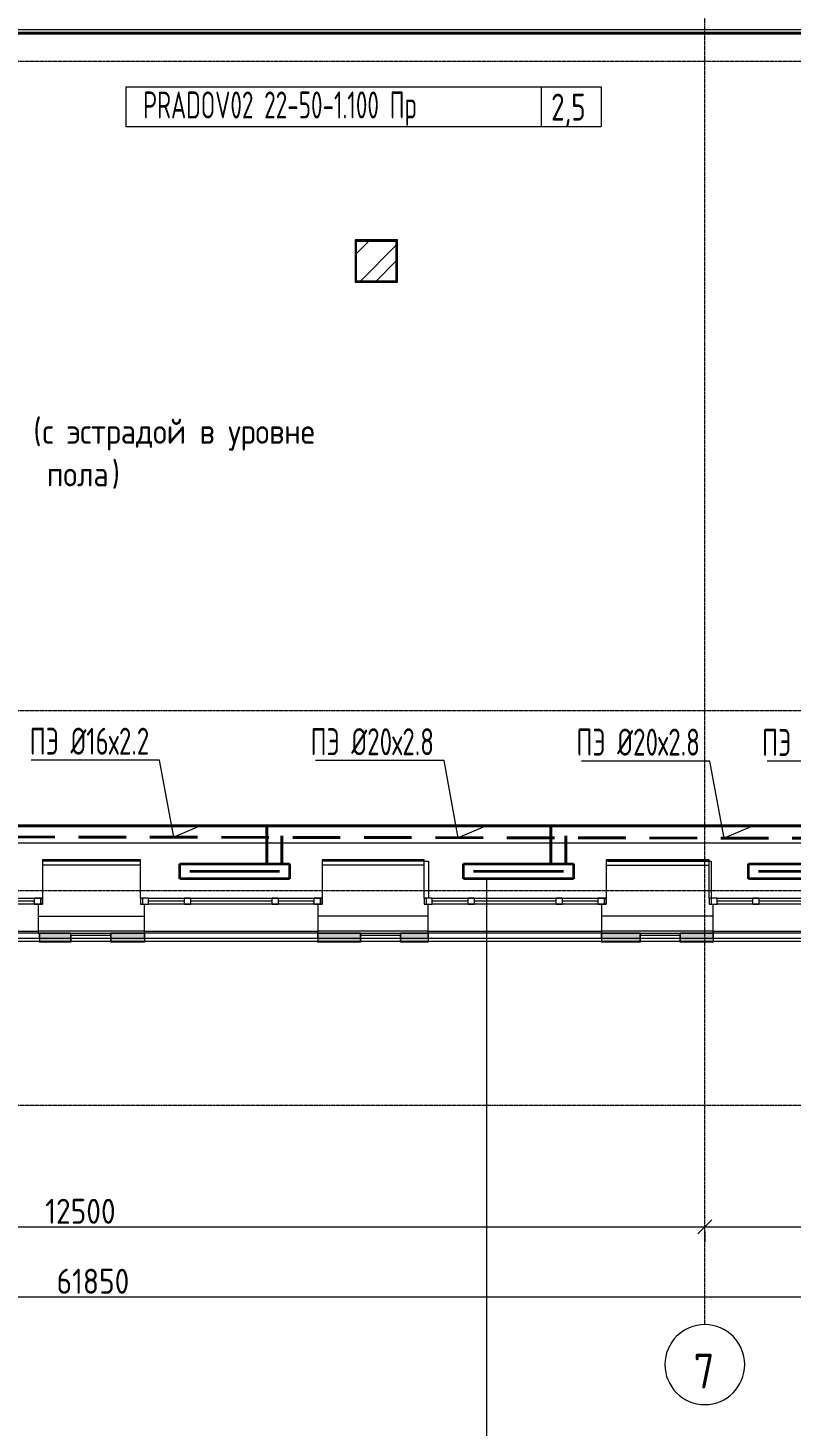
# Model space of a CAD drawing. Header units: millimetres. Extents: x -3929 to 624051, y 52832 to 514950.
# Drawn here: x 194823 to 202462, y 407004 to 420997 of the extents above; entities that cross this region are included whole.
import ezdxf
from ezdxf import colors
from ezdxf.entities.mleader import LeaderData, LeaderLine
from ezdxf.enums import TextEntityAlignment as Align
from ezdxf.math import Vec2, Vec3

# ---------------------------------------------------------------- set-up
doc = ezdxf.new("R2010")
doc.units = ezdxf.units.MM
doc.linetypes.add('ADSK_Линия сетки', pattern=[25, 20, -2.5, 0, -2.5])
doc.linetypes.add('Hidden', pattern=[7.14375, 4.7625, -2.38125])
for name, color, linetype, lineweight in [('_ Окна', 7, 'Continuous', 9), ('Марки помещений', 7, 'Continuous', 20), ('Несущие колонны', 7, 'Continuous', 18), ('ОВ-О-Оборудование', 32, 'Continuous', 35), ('ОВ-ТЕКСТ', 7, 'Continuous', 25), ('Ограждение', 7, 'Continuous', 9), ('Окна', 7, 'Continuous', 9), ('Оси', 253, 'Continuous', 9), ('Перекрытие', 7, 'Continuous', 18), ('Размеры', 7, 'Continuous', 9), ('Стены наружные', 7, 'Continuous', 18), ('Стены несущие', 7, 'Continuous', 30), ('Стены отделка', 7, 'Continuous', 30), ('Стены перегородки', 7, 'Continuous', 30), ('Стены штриховка', 7, 'Continuous', 9)]:
    doc.layers.add(name, color=color, linetype=linetype, lineweight=lineweight)
for name, color, linetype in [('ПРИБОРЫ', 3, 'Continuous'), ('статистика приборов', 252, 'Continuous'), ('стояки', 7, 'Continuous')]:
    doc.layers.add(name, color=color, linetype=linetype)
doc.layers.add('т11.1', color=1, linetype='Continuous', true_color=0xff0000)
doc.layers.add('т21.1', color=5, linetype='Continuous', true_color=0x0000ff)
doc.styles.add('GOST Common', font='GOST_Common.ttf', dxfattribs={"width": 0.9, "height": 350})
doc.styles.add('GOST Common_1', font='GOST_Common.ttf', dxfattribs={"width": 0.9, "height": 250})
doc.styles.add('GOST Common_2', font='GOST_Common.ttf', dxfattribs={"width": 0.9, "height": 250})
doc.styles.add('СТИЛЬ', font='simplex.shx', dxfattribs={"width": 0.65})

# ---------------------------------------------------------------- blocks, each defined once
blk = doc.blocks.new('_Oblique')
at = {"color": 0, "linetype": 'ByBlock', "lineweight": -2}
blk.add_line((-0.5, -0.5), (0.5, 0.5), dxfattribs=at)
blk = doc.blocks.new('4 этаж')
at = {"layer": 'Ограждение', "lineweight": 0, "transparency": 33554432}
for points in [[(385967, 1636), (385991, 1636), (385991, 1722), (385677, 1722), (385677, 1636)], [(386391, 1636), (386728, 1636), (386728, 1722), (386391, 1722), (386391, 1638)], [(388463, 1636), (388891, 1636), (388891, 1722), (388463, 1722), (388463, 1638)], [(391305, 1636), (391691, 1636), (391691, 1722), (391305, 1722), (391305, 1638)], [(392420, 1636), (392420, 1722), (392091, 1722), (392091, 1636), (392138, 1636)], [(385677, 1630), (385991, 1630), (385991, 1632), (385677, 1632)], [(392091, 1630), (392420, 1630), (392420, 1632), (392091, 1632)]]:
    blk.add_hatch(color=253, dxfattribs=at).paths.add_polyline_path(points)
h = blk.add_hatch(color=253, dxfattribs=at)
h.paths.add_polyline_path([(389570, 1630), (389570, 1630), (389291, 1630)])
h.paths.add_polyline_path([(389291, 1636), (389570, 1636), (389570, 1722), (389291, 1722), (389291, 1638)])
h = blk.add_hatch(color=253, dxfattribs=at)
h.paths.add_polyline_path([(386391, 1630), (386728, 1630), (386728, 1632), (386391, 1632)])
h.paths.add_polyline_path([(386728, 1634), (386728, 1635), (386391, 1634)])
h = blk.add_hatch(color=253, dxfattribs=at)
h.paths.add_polyline_path([(388463, 1630), (388891, 1630), (388891, 1632), (388463, 1632)])
h.paths.add_polyline_path([(388891, 1634), (388891, 1635), (388463, 1634)])
h = blk.add_hatch(color=253, dxfattribs=at)
h.paths.add_polyline_path([(389291, 1630), (389570, 1630), (389570, 1632), (389291, 1632)])
h.paths.add_polyline_path([(389570, 1634), (389570, 1635), (389291, 1634)])
h = blk.add_hatch(color=253, dxfattribs=at)
h.paths.add_polyline_path([(391305, 1630), (391691, 1630), (391691, 1632), (391305, 1632)])
h.paths.add_polyline_path([(391691, 1634), (391691, 1635), (391305, 1634)])
at = {"layer": '_ Окна', "color": 253, "lineweight": 0}
for p, q in [((385628, 2043), (385268, 2043)), ((385628, 2013), (385628, 2073)), ((385628, 2073), (385708, 2073)), ((385708, 2013), (385628, 2013)), ((385688, 2073), (385688, 2013)), ((385708, 2073), (385708, 2013)), ((386768, 2073), (386688, 2073)), ((386688, 2073), (386688, 2013)), ((386688, 2013), (386768, 2013)), ((386708, 2073), (386708, 2013)), ((386768, 2013), (386768, 2073)), ((387128, 2043), (386768, 2043)), ((387128, 2013), (387128, 2073)), ((387128, 2073), (387188, 2073)), ((387188, 2013), (387128, 2013)), ((387188, 2073), (387188, 2013)), ((388008, 2043), (387188, 2043)), ((388008, 2013), (388008, 2073)), ((388008, 2073), (388068, 2073)), ((388068, 2013), (388008, 2013)), ((388068, 2073), (388068, 2013)), ((388428, 2043), (388068, 2043)), ((388428, 2013), (388428, 2073)), ((388428, 2073), (388508, 2073)), ((388508, 2013), (388428, 2013)), ((388488, 2073), (388488, 2013)), ((388508, 2073), (388508, 2013)), ((389610, 2073), (389530, 2073)), ((389530, 2073), (389530, 2013)), ((389530, 2013), (389610, 2013)), ((389550, 2073), (389550, 2013)), ((389610, 2013), (389610, 2073)), ((389970, 2043), (389610, 2043)), ((389970, 2013), (389970, 2073)), ((389970, 2073), (390030, 2073)), ((390030, 2013), (389970, 2013)), ((390030, 2073), (390030, 2013)), ((390850, 2043), (390030, 2043)), ((390850, 2013), (390850, 2073)), ((390850, 2073), (390910, 2073)), ((390910, 2013), (390850, 2013)), ((390910, 2073), (390910, 2013)), ((391270, 2043), (390910, 2043)), ((391270, 2013), (391270, 2073)), ((391270, 2073), (391350, 2073)), ((391350, 2013), (391270, 2013)), ((391330, 2073), (391330, 2013)), ((391350, 2073), (391350, 2013)), ((392460, 2073), (392380, 2073)), ((392380, 2073), (392380, 2013)), ((392380, 2013), (392460, 2013)), ((392400, 2073), (392400, 2013)), ((392460, 2013), (392460, 2073)), ((392820, 2043), (392460, 2043)), ((392820, 2013), (392820, 2073)), ((392820, 2073), (392880, 2073)), ((392880, 2013), (392820, 2013)), ((392880, 2073), (392880, 2013)), ((393700, 2043), (392880, 2043))]:
    blk.add_line(p, q, dxfattribs=at)
at = {"layer": 'Несущие колонны', "color": 253, "lineweight": 0}
for p, q in [((388849, 8648), (389249, 8648)), ((388849, 8248), (388849, 8648)), ((389249, 8648), (388849, 8648)), ((388849, 8648), (388849, 8248)), ((389249, 8648), (389249, 8248)), ((389249, 8248), (389249, 8648)), ((389249, 8248), (388849, 8248)), ((388849, 8248), (389249, 8248))]:
    blk.add_line(p, q, dxfattribs=at)
at = {"layer": 'Несущие колонны', "color": 253, "linetype": 'Continuous', "lineweight": 0}
for p, q in [((388849, 8521), (388976, 8648)), ((388890, 8248), (389249, 8606)), ((389047, 8248), (389249, 8449))]:
    blk.add_line(p, q, dxfattribs=at)
at = {"layer": 'Ограждение', "color": 253, "lineweight": 0}
for p, q in [((385677, 1722), (385677, 1723)), ((385677, 1722), (385677, 1673)), ((385677, 1673), (385677, 1722)), ((385991, 1722), (385677, 1722)), ((385991, 1722), (385677, 1722)), ((385991, 1703), (385991, 1722)), ((385991, 1703), (385991, 1630)), ((385991, 1632), (385991, 1703)), ((386391, 1722), (386391, 1703)), ((386728, 1722), (386391, 1722)), ((386728, 1722), (386391, 1722)), ((386391, 1703), (386391, 1632)), ((386391, 1630), (386391, 1703)), ((386717, 1723), (386728, 1723)), ((386728, 1723), (386728, 1722)), ((386728, 1722), (386728, 1673)), ((386728, 1673), (386728, 1722)), ((388463, 1722), (388463, 1723)), ((388463, 1723), (388477, 1723)), ((388463, 1722), (388463, 1673)), ((388463, 1673), (388463, 1722)), ((388891, 1722), (388463, 1722)), ((388891, 1722), (388463, 1722)), ((388891, 1703), (388891, 1722)), ((388891, 1703), (388891, 1630)), ((388891, 1632), (388891, 1703)), ((389291, 1722), (389291, 1703)), ((389570, 1722), (389291, 1722)), ((389570, 1722), (389291, 1722)), ((389291, 1703), (389291, 1632)), ((389291, 1630), (389291, 1703)), ((389570, 1723), (389570, 1722)), ((389570, 1722), (389570, 1673)), ((389570, 1673), (389570, 1722)), ((391305, 1722), (391305, 1723)), ((391305, 1722), (391305, 1673)), ((391305, 1673), (391305, 1722)), ((391691, 1722), (391305, 1722)), ((391691, 1722), (391305, 1722)), ((391691, 1703), (391691, 1722)), ((391691, 1703), (391691, 1630)), ((391691, 1632), (391691, 1703)), ((392091, 1722), (392091, 1703)), ((392420, 1722), (392091, 1722)), ((392420, 1722), (392091, 1722)), ((392091, 1703), (392091, 1632)), ((392091, 1630), (392091, 1703)), ((392420, 1723), (392420, 1722)), ((392420, 1722), (392420, 1673)), ((392420, 1673), (392420, 1722)), ((385677, 1638), (385677, 1632)), ((385677, 1630), (385677, 1638)), ((385677, 1632), (385677, 1636)), ((385677, 1636), (385677, 1635)), ((385991, 1636), (385677, 1636)), ((385677, 1635), (385677, 1632)), ((385677, 1632), (385677, 1635)), ((385677, 1635), (385677, 1632)), ((385991, 1635), (385677, 1635)), ((385677, 1632), (385677, 1634)), ((385677, 1634), (385677, 1634)), ((385677, 1634), (385677, 1632)), ((385991, 1634), (385677, 1634)), ((385991, 1634), (385677, 1634)), ((385677, 1632), (385677, 1632)), ((385677, 1630), (385677, 1632)), ((385677, 1632), (385677, 1630)), ((385991, 1632), (385677, 1632)), ((385991, 1632), (385677, 1632)), ((385991, 1632), (385677, 1632)), ((385677, 1631), (385677, 1630)), ((385991, 1631), (385677, 1631)), ((385991, 1630), (385677, 1630)), ((385991, 1630), (385677, 1630)), ((385991, 1635), (385991, 1636)), ((385991, 1636), (385991, 1632)), ((385991, 1632), (385991, 1635)), ((385991, 1635), (385991, 1632)), ((385991, 1632), (385991, 1635)), ((385991, 1632), (385991, 1634)), ((385991, 1634), (385991, 1634)), ((385991, 1634), (385991, 1632)), ((385991, 1630), (385991, 1632)), ((385991, 1632), (385991, 1630)), ((385991, 1632), (385991, 1632)), ((385991, 1630), (385991, 1631)), ((386391, 1632), (386391, 1636)), ((386391, 1636), (386391, 1635)), ((386728, 1636), (386391, 1636)), ((386391, 1635), (386391, 1632)), ((386391, 1632), (386391, 1635)), ((386391, 1635), (386391, 1632)), ((386728, 1635), (386391, 1635)), ((386391, 1632), (386391, 1634)), ((386391, 1634), (386391, 1634)), ((386391, 1634), (386391, 1632)), ((386728, 1634), (386391, 1634)), ((386728, 1634), (386391, 1634)), ((386391, 1632), (386391, 1632)), ((386391, 1630), (386391, 1632)), ((386391, 1632), (386391, 1630)), ((386728, 1632), (386391, 1632)), ((386728, 1632), (386391, 1632)), ((386728, 1632), (386391, 1632)), ((386391, 1631), (386391, 1630)), ((386728, 1631), (386391, 1631)), ((386728, 1630), (386391, 1630)), ((386728, 1630), (386391, 1630)), ((386728, 1638), (386728, 1630)), ((386728, 1632), (386728, 1638)), ((386728, 1635), (386728, 1636)), ((386728, 1636), (386728, 1632)), ((386728, 1632), (386728, 1635)), ((386728, 1635), (386728, 1632)), ((386728, 1632), (386728, 1635)), ((386728, 1632), (386728, 1634)), ((386728, 1634), (386728, 1634)), ((386728, 1634), (386728, 1632)), ((386728, 1630), (386728, 1632)), ((386728, 1632), (386728, 1630)), ((386728, 1632), (386728, 1632)), ((386728, 1630), (386728, 1631)), ((388463, 1638), (388463, 1632)), ((388463, 1630), (388463, 1638)), ((388463, 1632), (388463, 1636)), ((388463, 1636), (388463, 1635)), ((388891, 1636), (388463, 1636)), ((388463, 1635), (388463, 1632)), ((388463, 1632), (388463, 1635)), ((388463, 1635), (388463, 1632)), ((388891, 1635), (388463, 1635)), ((388463, 1632), (388463, 1634)), ((388463, 1634), (388463, 1634)), ((388463, 1634), (388463, 1632)), ((388891, 1634), (388463, 1634)), ((388891, 1634), (388463, 1634)), ((388463, 1632), (388463, 1632)), ((388463, 1630), (388463, 1632)), ((388463, 1632), (388463, 1630)), ((388891, 1632), (388463, 1632)), ((388891, 1632), (388463, 1632)), ((388891, 1632), (388463, 1632)), ((388463, 1631), (388463, 1630)), ((388891, 1631), (388463, 1631)), ((388891, 1630), (388463, 1630)), ((388891, 1630), (388463, 1630)), ((388891, 1635), (388891, 1636)), ((388891, 1636), (388891, 1632)), ((388891, 1632), (388891, 1635)), ((388891, 1635), (388891, 1632)), ((388891, 1632), (388891, 1635)), ((388891, 1632), (388891, 1634)), ((388891, 1634), (388891, 1634)), ((388891, 1634), (388891, 1632)), ((388891, 1630), (388891, 1632)), ((388891, 1632), (388891, 1630)), ((388891, 1632), (388891, 1632)), ((388891, 1630), (388891, 1631)), ((389291, 1632), (389291, 1636)), ((389291, 1636), (389291, 1635)), ((389570, 1636), (389291, 1636)), ((389291, 1635), (389291, 1632)), ((389291, 1632), (389291, 1635)), ((389291, 1635), (389291, 1632)), ((389570, 1635), (389291, 1635)), ((389291, 1632), (389291, 1634)), ((389291, 1634), (389291, 1634)), ((389291, 1634), (389291, 1632)), ((389570, 1634), (389291, 1634)), ((389570, 1634), (389291, 1634)), ((389291, 1632), (389291, 1632)), ((389291, 1630), (389291, 1632)), ((389291, 1632), (389291, 1630)), ((389570, 1632), (389291, 1632)), ((389570, 1632), (389291, 1632)), ((389570, 1632), (389291, 1632)), ((389291, 1631), (389291, 1630)), ((389570, 1631), (389291, 1631)), ((389570, 1630), (389291, 1630)), ((389570, 1630), (389291, 1630)), ((389570, 1638), (389570, 1630)), ((389570, 1632), (389570, 1638)), ((389570, 1635), (389570, 1636)), ((389570, 1636), (389570, 1632)), ((389570, 1632), (389570, 1635)), ((389570, 1635), (389570, 1632)), ((389570, 1632), (389570, 1635)), ((389570, 1632), (389570, 1634)), ((389570, 1634), (389570, 1634)), ((389570, 1634), (389570, 1632)), ((389570, 1630), (389570, 1632)), ((389570, 1632), (389570, 1630)), ((389570, 1632), (389570, 1632)), ((389570, 1630), (389570, 1631)), ((391305, 1638), (391305, 1632)), ((391305, 1630), (391305, 1638)), ((391305, 1632), (391305, 1636)), ((391305, 1636), (391305, 1635)), ((391691, 1636), (391305, 1636)), ((391305, 1635), (391305, 1632)), ((391305, 1632), (391305, 1635)), ((391305, 1635), (391305, 1632)), ((391691, 1635), (391305, 1635)), ((391305, 1632), (391305, 1634)), ((391305, 1634), (391305, 1634)), ((391305, 1634), (391305, 1632)), ((391691, 1634), (391305, 1634)), ((391691, 1634), (391305, 1634)), ((391305, 1632), (391305, 1632)), ((391305, 1630), (391305, 1632)), ((391305, 1632), (391305, 1630)), ((391691, 1632), (391305, 1632)), ((391691, 1632), (391305, 1632)), ((391691, 1632), (391305, 1632)), ((391305, 1631), (391305, 1630)), ((391691, 1631), (391305, 1631)), ((391691, 1630), (391305, 1630)), ((391691, 1630), (391305, 1630)), ((391691, 1635), (391691, 1636)), ((391691, 1636), (391691, 1632)), ((391691, 1632), (391691, 1635)), ((391691, 1635), (391691, 1632)), ((391691, 1632), (391691, 1635)), ((391691, 1632), (391691, 1634)), ((391691, 1634), (391691, 1634)), ((391691, 1634), (391691, 1632)), ((391691, 1630), (391691, 1632)), ((391691, 1632), (391691, 1630)), ((391691, 1632), (391691, 1632)), ((391691, 1630), (391691, 1631)), ((392091, 1632), (392091, 1636)), ((392091, 1636), (392091, 1635)), ((392420, 1636), (392091, 1636)), ((392091, 1635), (392091, 1632)), ((392091, 1632), (392091, 1635)), ((392091, 1635), (392091, 1632)), ((392420, 1635), (392091, 1635)), ((392091, 1632), (392091, 1634)), ((392091, 1634), (392091, 1634)), ((392091, 1634), (392091, 1632)), ((392420, 1634), (392091, 1634)), ((392420, 1634), (392091, 1634)), ((392091, 1632), (392091, 1632)), ((392091, 1630), (392091, 1632)), ((392091, 1632), (392091, 1630)), ((392420, 1632), (392091, 1632)), ((392420, 1632), (392091, 1632)), ((392420, 1632), (392091, 1632)), ((392091, 1631), (392091, 1630)), ((392420, 1631), (392091, 1631)), ((392420, 1630), (392091, 1630)), ((392420, 1630), (392091, 1630)), ((392420, 1638), (392420, 1630)), ((392420, 1632), (392420, 1638)), ((392420, 1635), (392420, 1636)), ((392420, 1636), (392420, 1632)), ((392420, 1632), (392420, 1635)), ((392420, 1635), (392420, 1632)), ((392420, 1632), (392420, 1635)), ((392420, 1632), (392420, 1634)), ((392420, 1634), (392420, 1634)), ((392420, 1634), (392420, 1632)), ((392420, 1630), (392420, 1632)), ((392420, 1632), (392420, 1630)), ((392420, 1632), (392420, 1632)), ((392420, 1630), (392420, 1631))]:
    blk.add_line(p, q, dxfattribs=at)
at = {"layer": 'Окна', "color": 253, "lineweight": 0}
for p, q in [((385268, 2073), (385628, 2073)), ((385628, 2013), (385268, 2013)), ((385708, 2073), (385628, 2073)), ((385628, 2013), (385708, 2013)), ((385708, 2013), (385708, 2073)), ((386768, 2073), (386688, 2073)), ((386688, 2073), (386688, 2013)), ((386688, 2013), (386768, 2013)), ((386768, 2073), (387128, 2073)), ((387128, 2013), (386768, 2013)), ((387188, 2073), (387128, 2073)), ((387128, 2013), (387188, 2013)), ((387188, 2073), (388008, 2073)), ((388008, 2013), (387188, 2013)), ((388068, 2073), (388008, 2073)), ((388008, 2013), (388068, 2013)), ((388068, 2073), (388428, 2073)), ((388428, 2013), (388068, 2013)), ((388508, 2073), (388428, 2073)), ((388428, 2013), (388508, 2013)), ((388508, 2013), (388508, 2073)), ((389610, 2073), (389530, 2073)), ((389530, 2073), (389530, 2013)), ((389530, 2013), (389610, 2013)), ((389610, 2073), (389970, 2073)), ((389970, 2013), (389610, 2013)), ((390030, 2073), (389970, 2073)), ((389970, 2013), (390030, 2013)), ((390030, 2073), (390850, 2073)), ((390850, 2013), (390030, 2013)), ((390910, 2073), (390850, 2073)), ((390850, 2013), (390910, 2013)), ((390910, 2073), (391270, 2073)), ((391270, 2013), (390910, 2013)), ((391350, 2073), (391270, 2073)), ((391270, 2013), (391350, 2013)), ((391350, 2013), (391350, 2073)), ((392460, 2073), (392380, 2073)), ((392380, 2073), (392380, 2013)), ((392380, 2013), (392460, 2013)), ((392460, 2073), (392820, 2073)), ((392820, 2013), (392460, 2013)), ((392880, 2073), (392820, 2073)), ((392820, 2013), (392880, 2013)), ((392880, 2073), (393700, 2073)), ((393700, 2013), (392880, 2013))]:
    blk.add_line(p, q, dxfattribs=at)
at = {"layer": 'Оси', "color": 253, "linetype": 'ADSK_Линия сетки', "lineweight": 0}
for p, q in [((392338, -2196), (392338, 46378)), ((351674, 10450), (417904, 10450)), ((351674, 3950), (417904, 3950)), ((351674, 2150), (417793, 2150)), ((351674, 0), (417793, 0))]:
    blk.add_line(p, q, dxfattribs=at)
at = {"layer": 'Оси', "color": 253, "lineweight": 0}
for start, end in [(0, 180), (180, 0)]:
    blk.add_arc((392338, -2596), 400, start, end, dxfattribs=at)
at = {"layer": 'Перекрытие', "color": 253, "lineweight": 0}
for p, q in [((394729, 2623), (377868, 2623)), ((389530, 2443), (389573, 2443)), ((389573, 2443), (389573, 2073)), ((392380, 2443), (392403, 2443)), ((392403, 2443), (392403, 2073))]:
    blk.add_line(p, q, dxfattribs=at)
at = {"layer": 'Размеры', "color": 253, "lineweight": 0}
for p, q in [((379688, -1217), (392488, -1217)), ((392188, -1217), (400388, -1217)), ((392338, -1267), (392338, -1367)), ((392338, -1267), (392338, -1367)), ((355138, -1917), (417288, -1917))]:
    blk.add_line(p, q, dxfattribs=at)
at = {"layer": 'Стены наружные', "color": 253, "lineweight": 0}
for p, q in [((383928, 1743), (385663, 1743)), ((385663, 1723), (383928, 1723)), ((385663, 1723), (385677, 1723)), ((386717, 1723), (386728, 1723)), ((386728, 1743), (388463, 1743)), ((388463, 1723), (386728, 1723)), ((388463, 1723), (388477, 1723)), ((389570, 1743), (391305, 1743)), ((391305, 1723), (389570, 1723)), ((392420, 1743), (394155, 1743)), ((394155, 1723), (392420, 1723)), ((392420, 1723), (392432, 1723)), ((369657, 1673), (400858, 1673)), ((385991, 1638), (377991, 1638)), ((385677, 1673), (385677, 1638)), ((391691, 1638), (385991, 1638)), ((386728, 1673), (386728, 1638)), ((388463, 1673), (388463, 1638)), ((389570, 1673), (389570, 1638)), ((391305, 1673), (391305, 1638)), ((397495, 1638), (391691, 1638)), ((392420, 1673), (392420, 1638))]:
    blk.add_line(p, q, dxfattribs=at)
at = {"layer": 'Стены несущие', "color": 253, "lineweight": 0}
for p, q in [((385708, 2403), (385708, 2073)), ((386688, 2403), (385708, 2403)), ((386688, 2073), (386688, 2403)), ((388508, 2403), (388508, 2073)), ((389530, 2403), (388508, 2403)), ((389530, 2073), (389530, 2403)), ((391350, 2403), (392380, 2403)), ((391350, 2403), (391350, 2073)), ((392380, 2073), (392380, 2403)), ((385663, 2013), (385663, 1893)), ((386728, 1893), (386728, 2013)), ((388463, 2013), (388463, 1893)), ((389570, 1893), (389570, 2013)), ((391305, 2013), (391305, 1893)), ((392420, 1893), (392420, 2013)), ((385663, 1893), (386728, 1893)), ((389570, 1893), (388463, 1893)), ((392420, 1893), (391305, 1893))]:
    blk.add_line(p, q, dxfattribs=at)
at = {"layer": 'Стены отделка', "color": 253, "lineweight": 0}
for p, q in [((393692, 10736), (379476, 10736)), ((379638, 10724), (393612, 10724)), ((388837, 8658), (388837, 8238)), ((389259, 8660), (388839, 8660)), ((388849, 8248), (388849, 8648)), ((388849, 8648), (389249, 8648)), ((389249, 8648), (389249, 8248)), ((389261, 8238), (389261, 8658)), ((388839, 8236), (389259, 8236)), ((389249, 8248), (388849, 8248)), ((385708, 2455), (385708, 2403)), ((386688, 2455), (385708, 2455)), ((386688, 2403), (386688, 2455)), ((388508, 2455), (388508, 2403)), ((389530, 2455), (388508, 2455)), ((389530, 2403), (389530, 2455)), ((391350, 2455), (391350, 2403)), ((392380, 2455), (391350, 2455)), ((391350, 2443), (391382, 2443)), ((392380, 2403), (392380, 2455)), ((385663, 1893), (385663, 1722)), ((386728, 1722), (386728, 1893)), ((388463, 1893), (388463, 1723)), ((389570, 1723), (389570, 1893)), ((391305, 1893), (391305, 1723)), ((392420, 1723), (392420, 1893)), ((386728, 1743), (385663, 1743)), ((385663, 1723), (386728, 1723)), ((385663, 1722), (385991, 1722)), ((385991, 1703), (385991, 1723)), ((385991, 1703), (386391, 1703)), ((386391, 1703), (386391, 1722)), ((386391, 1722), (386728, 1722)), ((389570, 1743), (388463, 1743)), ((388463, 1723), (389570, 1723)), ((388891, 1723), (388891, 1703)), ((388891, 1703), (389291, 1703)), ((389291, 1703), (389291, 1723)), ((392420, 1743), (391305, 1743)), ((391305, 1723), (392420, 1723)), ((391691, 1723), (391691, 1703)), ((391691, 1703), (392091, 1703)), ((392091, 1703), (392091, 1723))]:
    blk.add_line(p, q, dxfattribs=at)
at = {"layer": 'Стены перегородки', "color": 253, "lineweight": 0}
blk.add_line((379464, 10766), (393774, 10766), dxfattribs=at)
at = {"layer": 'Стены штриховка', "color": 253, "lineweight": 0}
for p, q in [((379638, 10726), (393612, 10726)), ((388839, 8660), (388837, 8660)), ((388837, 8660), (388837, 8658)), ((389261, 8658), (388837, 8658)), ((388839, 8660), (388839, 8236)), ((389259, 8236), (389259, 8660)), ((389261, 8660), (389259, 8660)), ((389261, 8658), (389261, 8660)), ((388837, 8238), (389261, 8238)), ((388837, 8238), (388837, 8236)), ((388837, 8236), (388839, 8236)), ((389259, 8236), (389261, 8236)), ((389261, 8236), (389261, 8238)), ((386688, 2453), (385708, 2453)), ((386688, 2443), (385708, 2443)), ((389530, 2453), (388508, 2453)), ((389530, 2443), (388508, 2443)), ((392380, 2453), (391350, 2453)), ((391382, 2443), (392380, 2443))]:
    blk.add_line(p, q, dxfattribs=at)
at = {"layer": 'Размеры', "color": 253, "lineweight": 0, "xscale": 141.4, "yscale": 141.4, "zscale": 141.4}
blk.add_blockref('_Oblique', (392338, -1217), dxfattribs=at)
at = {"layer": 'Размеры', "color": 253, "lineweight": 0, "xscale": 141.4, "yscale": 141.4, "zscale": 141.4, "rotation": 180}
blk.add_blockref('_Oblique', (392338, -1217), dxfattribs=at)
at = {"layer": 'Марки помещений', "color": 253, "lineweight": 0, "style": 'GOST Common_2', "width": 0.9}
for s, p in [('(', (385617, 6619)), ('с эстрадой в уровне', (385707, 6619)), (')', (386403, 6193)), ('пола', (385751, 6193))]:
    blk.add_text(s, height=250, dxfattribs=at).set_placement(p)
at = {"layer": 'Оси', "color": 253, "lineweight": 0, "style": 'GOST Common', "width": 0.9}
blk.add_text('7', height=350, dxfattribs=at).set_placement((392225, -2836))
at = {"layer": 'Размеры', "color": 253, "lineweight": 0, "char_height": 250, "width": 889.8, "attachment_point": 5, "style": 'GOST Common_1'}
for s, insert in [('\\A1;12500', (386088, -1062)), ('\\A1;61850', (386213, -1762))]:
    blk.add_mtext(s, dxfattribs=dict(at, insert=insert))
blk = doc.blocks.new('*U2934')
at = {"layer": 'ОВ-О-Оборудование', "color": 32, "ltscale": 0.1, "true_color": 0xcd6928}
for p, q in [((550, 75), (-550, 75)), ((-550, 75), (-550, -75)), ((-450, 0), (450, 0)), ((550, -75), (550, 75)), ((-550, -75), (550, -75))]:
    blk.add_line(p, q, dxfattribs=at)

msp = doc.modelspace()

# ---------------------------------------------------------------- linework, layer by layer
at = {"layer": 'ПРИБОРЫ', "color": 7, "lineweight": 15}
for p, q in [((195802.448, 420409.005), (200562.068, 420409.005)), ((195802.448, 420409.005), (200562.068, 420409.005)), ((195802.448, 420409.005), (195802.448, 420009.005)), ((199962.068, 420409.005), (199962.068, 420009.005)), ((200562.068, 420409.005), (200562.068, 420009.005)), ((195802.448, 420009.005), (200562.068, 420009.005))]:
    msp.add_line(p, q, dxfattribs=at)
at = {"layer": 'стояки', "color": 7, "lineweight": 15}
msp.add_lwpolyline([(199414.552, 412480.005), (199414.552, 406044.376)], dxfattribs=at)
at = {"layer": 'т11.1', "color": 233, "lineweight": 40}
for p, q in [((188751.234, 413009.662), (207860.194, 413009.662)), ((197213.789, 412630.005), (197213.789, 413009.662)), ((200056.153, 412630.005), (200056.153, 413009.662))]:
    msp.add_line(p, q, dxfattribs=at)
at = {"layer": 'т21.1', "color": 165, "linetype": 'Hidden', "lineweight": 40, "ltscale": 100, "true_color": 0x5e67af}
for p, q in [((188901.234, 412909.662), (207710.194, 412878.789)), ((197363.789, 412630.005), (197363.789, 412909.662)), ((200206.153, 412630.005), (200206.153, 412909.662))]:
    msp.add_line(p, q, dxfattribs=at)

# ---------------------------------------------------------------- block references
at = {"layer": 'ОВ-О-Оборудование', "ltscale": 10, "xscale": -1}
for p in [(196892.515, 412555.005), (199734.879, 412555.005), (202584.878, 412555.005)]:
    msp.add_blockref('*U2934', p, dxfattribs=at)
at = {"layer": 'стояки', "color": 5, "lineweight": 40}
msp.add_blockref('4 этаж', (-190738.98, 410215.433), dxfattribs=at)

# ---------------------------------------------------------------- texts
at = {"layer": 'статистика приборов', "color": 7, "style": 'СТИЛЬ', "width": 0.6}
msp.add_text('PRADOV02 22-50-1.100 Пр      ', height=270, dxfattribs=at).set_placement((195977.059, 420090.858))
at = {"layer": 'статистика приборов', "color": 7, "style": 'СТИЛЬ', "width": 0.7}
msp.add_text('2,5', height=270, dxfattribs=at).set_placement((200233.134, 420069.456), align=Align.CENTER)

# ---------------------------------------------------------------- leaders
at = {"layer": 'ОВ-ТЕКСТ', "color": 7}
ml = msp.add_multileader_mtext('Standard', dxfattribs=at)
ml.set_content('\\A1;ПЭ %%C16х2.2', color=7, style='СТИЛЬ')
ml.set_leader_properties(color=7, lineweight=18)
ml.build(insert=Vec2(0, 0))
ml.multileader.update_dxf_attribs({"text_left_attachment_type": 6, "text_right_attachment_type": 6, "dogleg_length": 0.36, "arrow_head_size": 0.126})
ctx = ml.context
ctx.base_point, ctx.char_height, ctx.arrow_head_size, ctx.landing_gap_size, ctx.plane_origin = Vec3(194736.879, 413668.958), 270, 0.126, 0.063, Vec3(196621.069, 412881.148)
ctx.left_attachment, ctx.right_attachment, ctx.text_align_type = 6, 6, 1
notes = []
notes.append((ctx, [(1, (1, 1, 0), (196141.257, 413668.958), (-1, 0), 0.252, [(1, [(196549.901, 413009.93), (196283.551, 412897.545)], 0, [])])]))
ctx.mtext.insert, ctx.mtext.width, ctx.mtext.alignment, ctx.mtext.flow_direction = Vec3(195438.942, 413992.958), 1912.62067, 2, 5
ml = msp.add_multileader_mtext('Standard', dxfattribs=at)
ml.set_content('\\A1;ПЭ %%C20х2.8', color=7, style='СТИЛЬ')
ml.set_leader_properties(color=7, lineweight=18)
ml.build(insert=Vec2(0, 0))
ml.multileader.update_dxf_attribs({"text_left_attachment_type": 6, "text_right_attachment_type": 6, "dogleg_length": 0.36, "arrow_head_size": 0.126})
ctx = ml.context
ctx.base_point, ctx.char_height, ctx.arrow_head_size, ctx.landing_gap_size, ctx.plane_origin = Vec3(197550.658, 413664.285), 270, 0.126, 0.063, Vec3(199468.277, 412876.475)
ctx.left_attachment, ctx.right_attachment, ctx.text_align_type = 6, 6, 1
notes.append((ctx, [(1, (1, 1, 0), (198988.464, 413664.285), (-1, 0), 0.252, [(1, [(199397.108, 413005.256), (199130.758, 412892.871)], 0, [])])]))
ctx.mtext.insert, ctx.mtext.width, ctx.mtext.alignment, ctx.mtext.flow_direction = Vec3(198269.435, 413988.285), 1912.62067, 2, 5
ml = msp.add_multileader_mtext('Standard', dxfattribs=at)
ml.set_content('\\A1;ПЭ %%C20х2.8', color=7, style='СТИЛЬ')
ml.set_leader_properties(color=7, lineweight=18)
ml.build(insert=Vec2(0, 0))
ml.multileader.update_dxf_attribs({"text_left_attachment_type": 6, "text_right_attachment_type": 6, "dogleg_length": 0.36, "arrow_head_size": 0.126})
ctx = ml.context
ctx.base_point, ctx.char_height, ctx.arrow_head_size, ctx.landing_gap_size, ctx.plane_origin = Vec3(200212.547, 413659.915), 270, 0.126, 0.063, Vec3(202130.165, 412872.105)
ctx.left_attachment, ctx.right_attachment, ctx.text_align_type = 6, 6, 1
notes.append((ctx, [(1, (1, 1, 0), (201650.353, 413659.915), (-1, 0), 0.252, [(1, [(202058.997, 413000.887), (201792.647, 412888.502)], 0, [])])]))
ctx.mtext.insert, ctx.mtext.width, ctx.mtext.alignment, ctx.mtext.flow_direction = Vec3(200931.324, 413983.915), 1912.62067, 2, 5
ml = msp.add_multileader_mtext('Standard', dxfattribs=at)
ml.set_content('\\A1;ПЭ %%C20х2.8', color=7, style='СТИЛЬ')
ml.set_leader_properties(color=7, lineweight=18)
ml.build(insert=Vec2(0, 0))
ml.multileader.update_dxf_attribs({"text_left_attachment_type": 6, "text_right_attachment_type": 6, "dogleg_length": 0.36, "arrow_head_size": 0.126})
ctx = ml.context
ctx.base_point, ctx.char_height, ctx.arrow_head_size, ctx.landing_gap_size, ctx.plane_origin = Vec3(202070.816, 413656.865), 270, 0.126, 0.063, Vec3(203988.435, 412869.055)
ctx.left_attachment, ctx.right_attachment, ctx.text_align_type = 6, 6, 1
notes.append((ctx, [(1, (1, 1, 0), (203508.622, 413656.865), (-1, 0), 0.252, [(1, [(203917.266, 412997.837), (203650.916, 412885.452)], 0, [])])]))
ctx.mtext.insert, ctx.mtext.width, ctx.mtext.alignment, ctx.mtext.flow_direction = Vec3(202789.593, 413980.865), 1912.62067, 2, 5
for ctx, leaders in notes:
    for number, flags, end, landing, length, lines in leaders:
        leader = LeaderData()
        leader.index, (leader.has_last_leader_line, leader.has_dogleg_vector, leader.attachment_direction) = number, flags
        leader.last_leader_point, leader.dogleg_vector, leader.dogleg_length = Vec3(end), Vec3(landing), length
        for number, points, colour, breaks in lines:
            line = LeaderLine()
            line.index, line.vertices, line.color, line.breaks = number, Vec3.list(points), colors.encode_raw_color(colour), breaks
            leader.lines.append(line)
        ctx.leaders.append(leader)

doc.saveas('drawing.dxf')
